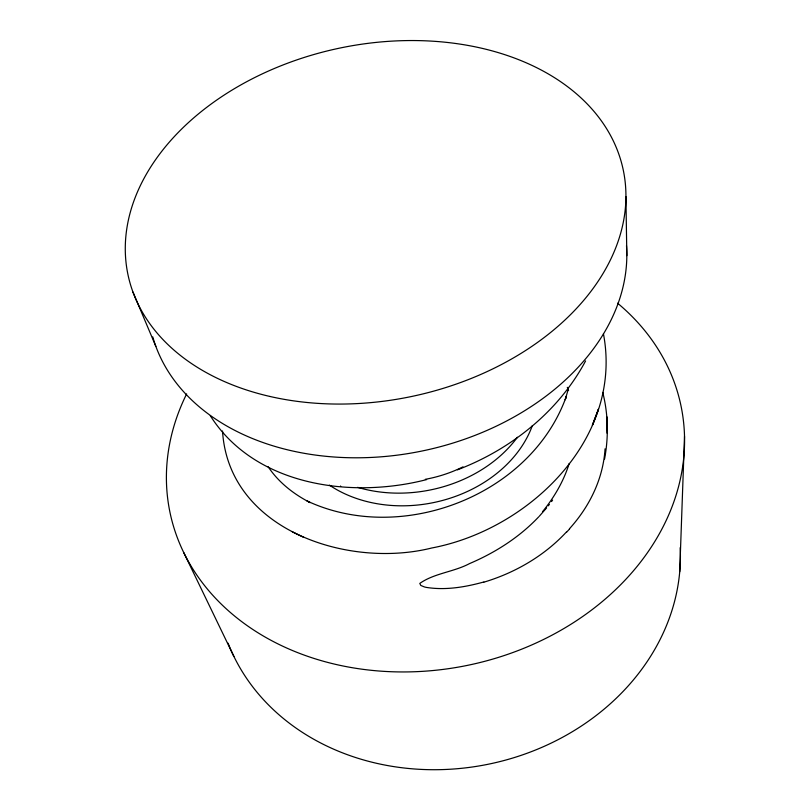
<?xml version="1.0" encoding="UTF-8"?>
<svg xmlns="http://www.w3.org/2000/svg" width="810" height="810" viewBox="0 0 810 810"><rect width="100%" height="100%" fill="white"/><g stroke="black" fill="none" stroke-linecap="round" stroke-linejoin="round"><path stroke-width="1.21" d="M679.722 571.779L684.521 436.367M604.564 459.027C608.695 437.025 608.249 414.123 602.741 392.394M568.235 389.266L565.238 399.765L566.423 396.12C531.077 495.649 401.497 545.221 307.031 500.944L310.159 502.605C293.655 494.14 278.498 482.304 268.161 466.742M569.238 463.401C563.709 481.11 554.222 497.391 542.518 511.717M585.59 360.926C558.495 411.723 510.766 449.499 457.407 469.851M551.549 501.552L552.592 500.114M548.289 505.815L549.393 504.397M546.598 507.921L539.379 516.152M569.622 528.91L566.565 532.241M538.741 516.82C519.453 537.232 495.315 552.622 469.567 563.578C453.853 571.981 434.251 573.197 419.803 583.403L420.795 585.438L424.339 586.916A30.446 26.052 -12.5 0 0 426.495 587.422C445.672 590.47 465.304 587.088 483.833 581.985M426.647 479.591C351.55 498.97 254.988 486.162 210.296 415.712M222.517 430.991C228.582 530.297 348.168 568.934 431.75 547.995C528.717 529.669 623.366 438.828 603.44 333.811M292.288 531.785L303.811 537.435M183.789 552.653L233.898 656.444M132.972 292.076L155.854 346.407M567.314 387.352L568.579 390.541M625.917 196.557L626.829 255.666M517.418 437.238A126.026 98.466 -11.9 0 1 357.676 487.347M462.976 466.864A112.823 88.128 -11.9 0 1 425.301 479.317M532.352 425.604A124.527 98.02 -11.9 0 1 329.376 485.109M340.544 486A48.904 18.103 39.2 0 1 340.676 486.405M626.495 245.653A241.927 176.064 -12 0 1 417.727 451.869A241.927 176.064 -12 0 1 152.766 336.879M680.197 547.671A233.239 199.554 -11.6 0 1 490.091 763.85A233.239 199.554 -11.6 0 1 228.086 643.16M617.574 303.183A261.002 210.478 -11.8 0 1 625.401 579.788A261.002 210.478 -11.8 0 1 291.458 650.096A261.002 210.478 -11.8 0 1 186.644 393.913M566.342 532.089A164.967 133.488 -11 0 1 483.904 582.167M605.06 448.841A168.227 135.877 -11 0 1 569.43 528.788M593.679 421.777L592.383 425.23L598.448 409.161L593.679 421.777M607.338 433.35L606.903 417.079L607.338 433.35M269.902 396.454A253.115 177.866 -12 0 0 624.956 180.185A253.115 177.866 -12 0 0 231.964 90.133A253.115 177.866 -12 0 0 269.902 396.454"/></g></svg>
